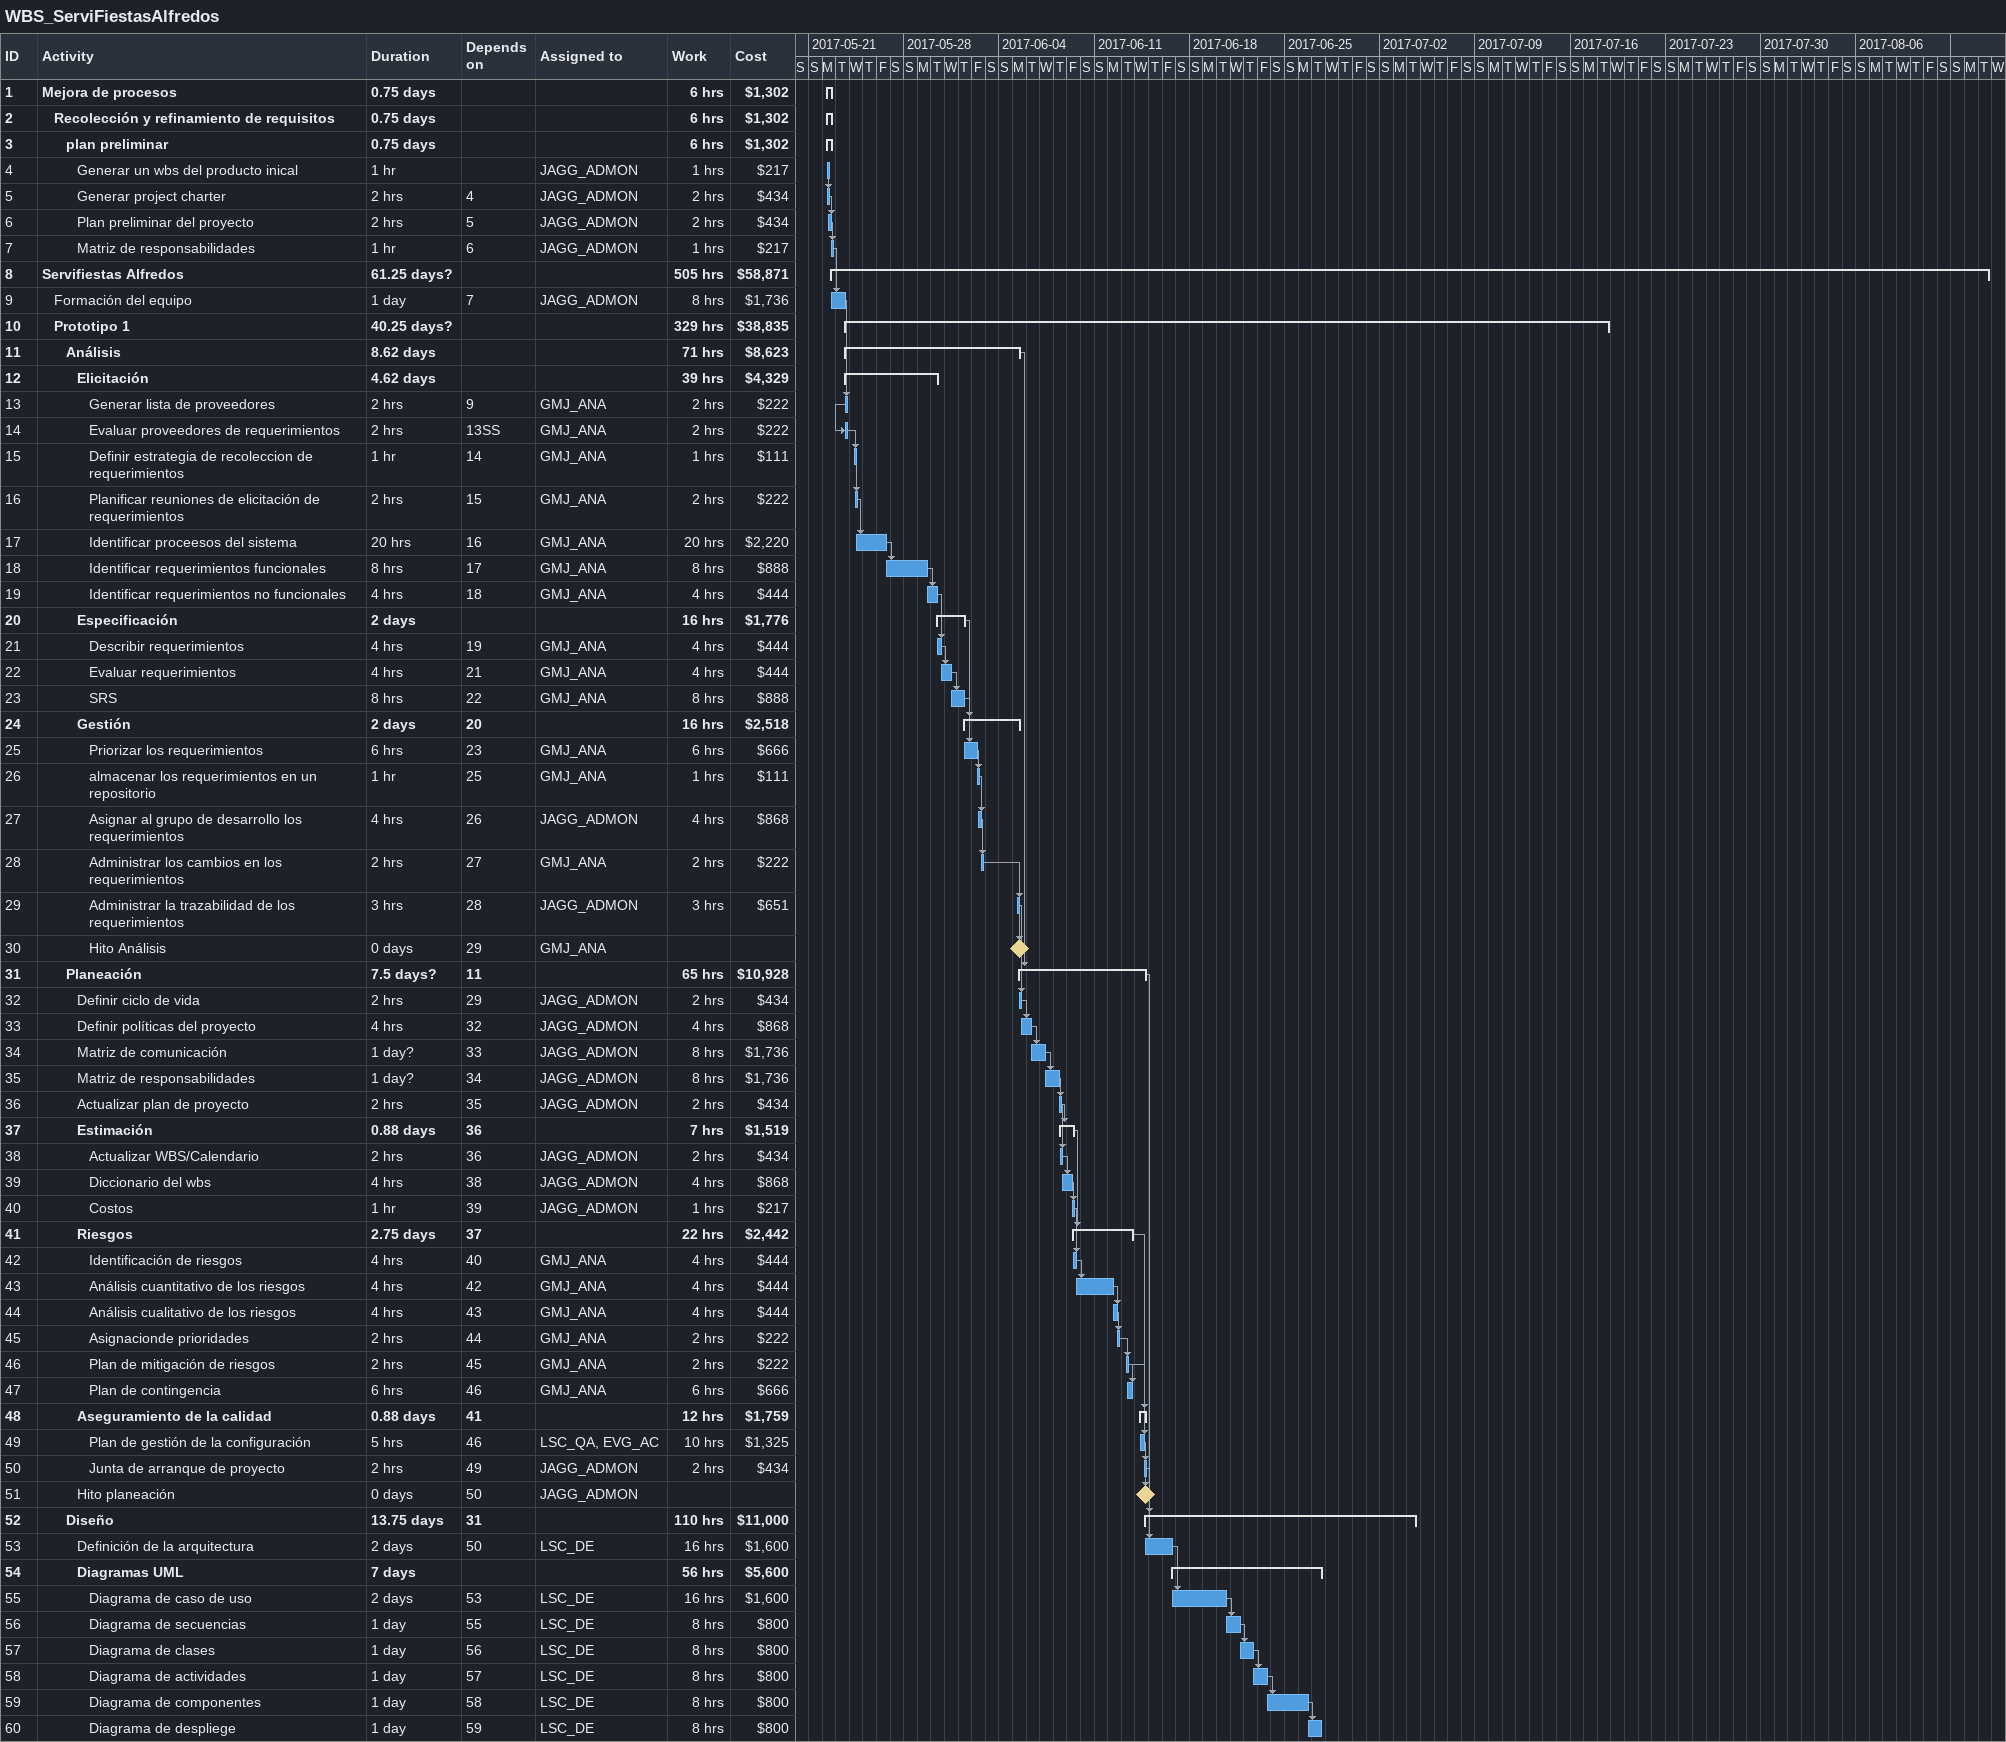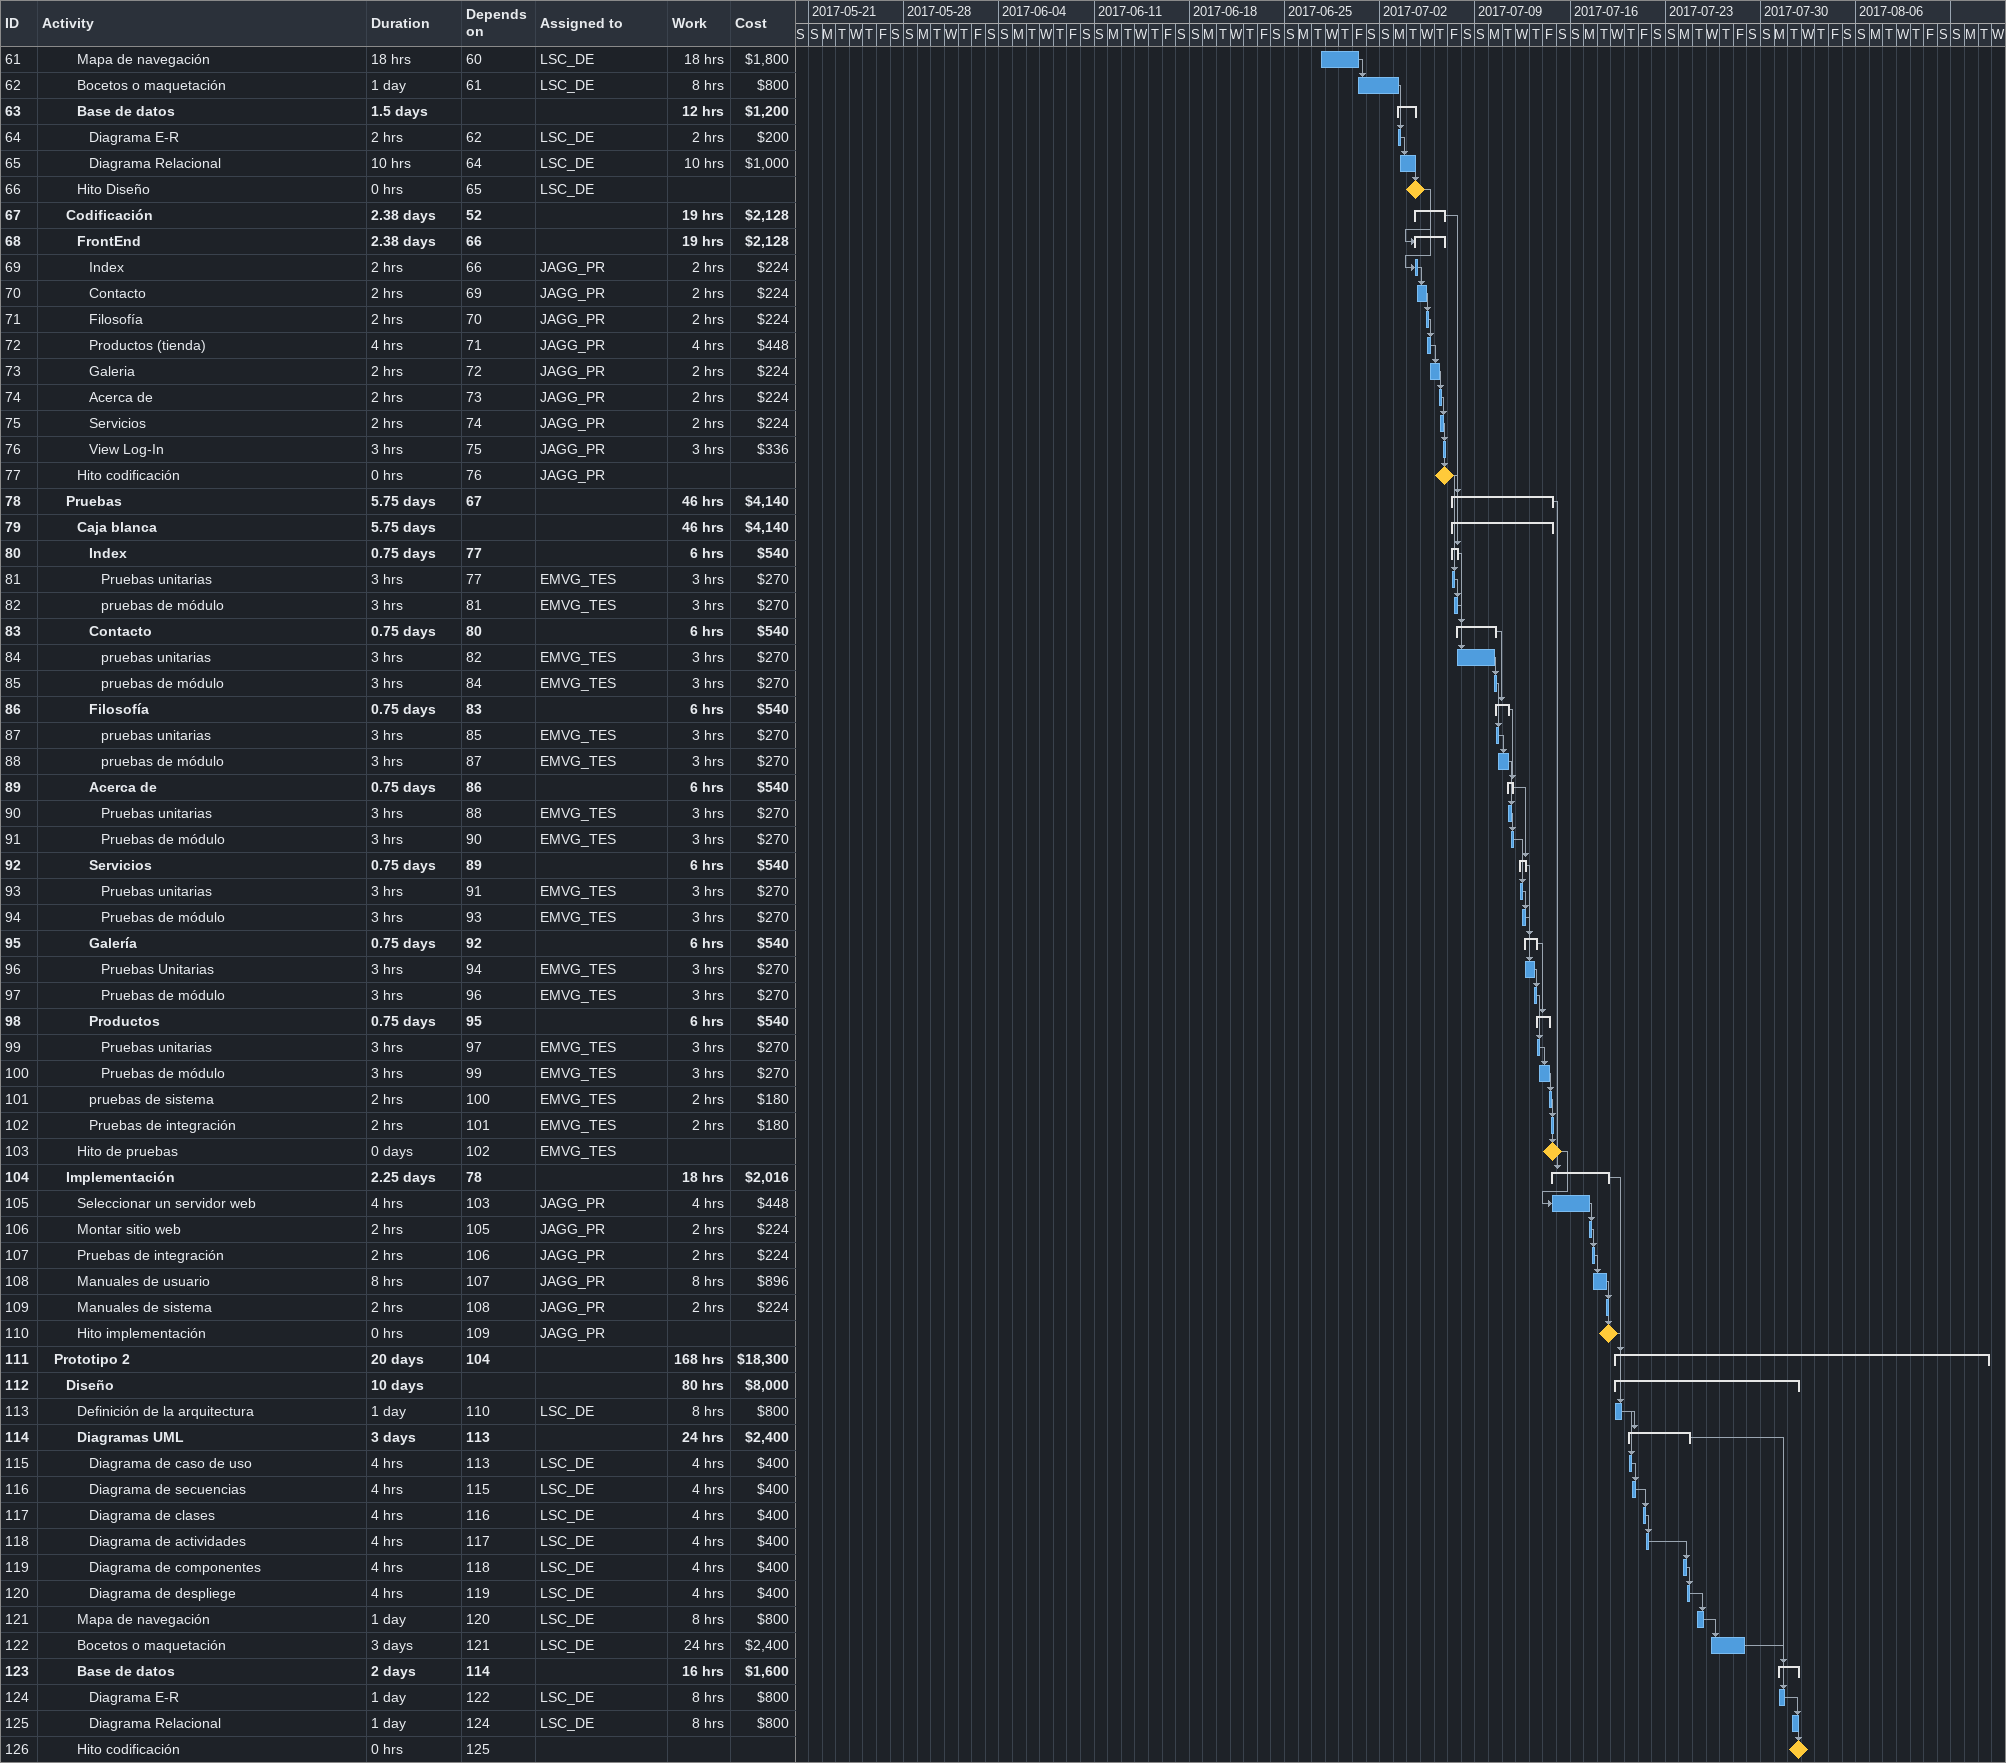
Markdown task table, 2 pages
WBS_ServiFiestasAlfredos

| ID | Level | Task | Duration | Start | Finish | Predecessors | Resources | Work (h) | Cost ($) |
|---|---|---|---|---|---|---|---|---|---|
| 1 | 1 | **Mejora de procesos** | 0.75d | 2017-05-22 | 2017-05-22 |  |  | 6 | 1302 |
| 2 | 2 | **Recolección y refinamiento de requisitos** | 0.75d | 2017-05-22 | 2017-05-22 |  |  | 6 | 1302 |
| 3 | 3 | **plan preliminar** | 0.75d | 2017-05-22 | 2017-05-22 |  |  | 6 | 1302 |
| 4 | 4 | Generar un wbs del producto inical | 1h | 2017-05-22 | 2017-05-22 |  | JAGG_ADMON | 1 | 217 |
| 5 | 4 | Generar project charter | 2h | 2017-05-22 | 2017-05-22 | 4 | JAGG_ADMON | 2 | 434 |
| 6 | 4 | Plan preliminar del proyecto | 2h | 2017-05-22 | 2017-05-22 | 5 | JAGG_ADMON | 2 | 434 |
| 7 | 4 | Matriz de responsabilidades | 1h | 2017-05-22 | 2017-05-22 | 6 | JAGG_ADMON | 1 | 217 |
| 8 | 1 | **Servifiestas Alfredos** | 61.25d? | 2017-05-22 | 2017-08-15 |  |  | 505 | 58871 |
| 9 | 2 | Formación del equipo | 1d | 2017-05-22 | 2017-05-23 | 7 | JAGG_ADMON | 8 | 1736 |
| 10 | 2 | **Prototipo 1** | 40.25d? | 2017-05-23 | 2017-07-18 |  |  | 329 | 38835 |
| 11 | 3 | **Análisis** | 8.62d | 2017-05-23 | 2017-06-05 |  |  | 71 | 8623 |
| 12 | 4 | **Elicitación** | 4.62d | 2017-05-23 | 2017-05-30 |  |  | 39 | 4329 |
| 13 | 5 | Generar lista de proveedores | 2h | 2017-05-23 | 2017-05-23 | 9 | GMJ_ANA | 2 | 222 |
| 14 | 5 | Evaluar proveedores de requerimientos | 2h | 2017-05-23 | 2017-05-23 | 13SS | GMJ_ANA | 2 | 222 |
| 15 | 5 | Definir estrategia de recoleccion de requerimientos | 1h | 2017-05-24 | 2017-05-24 | 14 | GMJ_ANA | 1 | 111 |
| 16 | 5 | Planificar reuniones de elicitación de requerimientos | 2h | 2017-05-24 | 2017-05-24 | 15 | GMJ_ANA | 2 | 222 |
| 17 | 5 | Identificar proceesos del sistema | 20h | 2017-05-24 | 2017-05-26 | 16 | GMJ_ANA | 20 | 2220 |
| 18 | 5 | Identificar requerimientos funcionales | 8h | 2017-05-26 | 2017-05-29 | 17 | GMJ_ANA | 8 | 888 |
| 19 | 5 | Identificar requerimientos no funcionales | 4h | 2017-05-29 | 2017-05-30 | 18 | GMJ_ANA | 4 | 444 |
| 20 | 4 | **Especificación** | 2d | 2017-05-30 | 2017-06-01 |  |  | 16 | 1776 |
| 21 | 5 | Describir requerimientos | 4h | 2017-05-30 | 2017-05-30 | 19 | GMJ_ANA | 4 | 444 |
| 22 | 5 | Evaluar requerimientos | 4h | 2017-05-30 | 2017-05-31 | 21 | GMJ_ANA | 4 | 444 |
| 23 | 5 | SRS | 8h | 2017-05-31 | 2017-06-01 | 22 | GMJ_ANA | 8 | 888 |
| 24 | 4 | **Gestión** | 2d | 2017-06-01 | 2017-06-05 | 20 |  | 16 | 2518 |
| 25 | 5 | Priorizar los requerimientos | 6h | 2017-06-01 | 2017-06-02 | 23 | GMJ_ANA | 6 | 666 |
| 26 | 5 | almacenar los requerimientos en un repositorio | 1h | 2017-06-02 | 2017-06-02 | 25 | GMJ_ANA | 1 | 111 |
| 27 | 5 | Asignar al grupo de desarrollo los requerimientos | 4h | 2017-06-02 | 2017-06-02 | 26 | JAGG_ADMON | 4 | 868 |
| 28 | 5 | Administrar los cambios en los requerimientos | 2h | 2017-06-02 | 2017-06-02 | 27 | GMJ_ANA | 2 | 222 |
| 29 | 5 | Administrar la trazabilidad de los requerimientos | 3h | 2017-06-05 | 2017-06-05 | 28 | JAGG_ADMON | 3 | 651 |
| 30 | 5 | Hito Análisis | 0d | 2017-06-05 | 2017-06-05 | 29 | GMJ_ANA |  |  |
| 31 | 3 | **Planeación** | 7.5d? | 2017-06-05 | 2017-06-14 | 11 |  | 65 | 10928 |
| 32 | 4 | Definir ciclo de vida | 2h | 2017-06-05 | 2017-06-05 | 29 | JAGG_ADMON | 2 | 434 |
| 33 | 4 | Definir políticas del proyecto | 4h | 2017-06-05 | 2017-06-06 | 32 | JAGG_ADMON | 4 | 868 |
| 34 | 4 | Matriz de comunicación | 1d? | 2017-06-06 | 2017-06-07 | 33 | JAGG_ADMON | 8 | 1736 |
| 35 | 4 | Matriz de responsabilidades | 1d? | 2017-06-07 | 2017-06-08 | 34 | JAGG_ADMON | 8 | 1736 |
| 36 | 4 | Actualizar plan de proyecto | 2h | 2017-06-08 | 2017-06-08 | 35 | JAGG_ADMON | 2 | 434 |
| 37 | 4 | **Estimación** | 0.88d | 2017-06-08 | 2017-06-09 | 36 |  | 7 | 1519 |
| 38 | 5 | Actualizar WBS/Calendario | 2h | 2017-06-08 | 2017-06-08 | 36 | JAGG_ADMON | 2 | 434 |
| 39 | 5 | Diccionario del wbs | 4h | 2017-06-08 | 2017-06-09 | 38 | JAGG_ADMON | 4 | 868 |
| 40 | 5 | Costos | 1h | 2017-06-09 | 2017-06-09 | 39 | JAGG_ADMON | 1 | 217 |
| 41 | 4 | **Riesgos** | 2.75d | 2017-06-09 | 2017-06-13 | 37 |  | 22 | 2442 |
| 42 | 5 | Identificación de riesgos | 4h | 2017-06-09 | 2017-06-09 | 40 | GMJ_ANA | 4 | 444 |
| 43 | 5 | Análisis cuantitativo de los riesgos | 4h | 2017-06-09 | 2017-06-12 | 42 | GMJ_ANA | 4 | 444 |
| 44 | 5 | Análisis cualitativo de los riesgos | 4h | 2017-06-12 | 2017-06-12 | 43 | GMJ_ANA | 4 | 444 |
| 45 | 5 | Asignacionde prioridades | 2h | 2017-06-12 | 2017-06-12 | 44 | GMJ_ANA | 2 | 222 |
| 46 | 5 | Plan de mitigación de riesgos | 2h | 2017-06-13 | 2017-06-13 | 45 | GMJ_ANA | 2 | 222 |
| 47 | 5 | Plan de contingencia | 6h | 2017-06-13 | 2017-06-13 | 46 | GMJ_ANA | 6 | 666 |
| 48 | 4 | **Aseguramiento de la calidad** | 0.88d | 2017-06-14 | 2017-06-14 | 41 |  | 12 | 1759 |
| 49 | 5 | Plan de gestión de la configuración | 5h | 2017-06-14 | 2017-06-14 | 46 | LSC_QA, EVG_AC | 10 | 1325 |
| 50 | 5 | Junta de arranque de proyecto | 2h | 2017-06-14 | 2017-06-14 | 49 | JAGG_ADMON | 2 | 434 |
| 51 | 4 | Hito planeación | 0d | 2017-06-14 | 2017-06-14 | 50 | JAGG_ADMON |  |  |
| 52 | 3 | **Diseño** | 13.75d | 2017-06-14 | 2017-07-04 | 31 |  | 110 | 11000 |
| 53 | 4 | Definición de la arquitectura | 2d | 2017-06-14 | 2017-06-16 | 50 | LSC_DE | 16 | 1600 |
| 54 | 4 | **Diagramas UML** | 7d | 2017-06-16 | 2017-06-27 |  |  | 56 | 5600 |
| 55 | 5 | Diagrama de caso de uso | 2d | 2017-06-16 | 2017-06-20 | 53 | LSC_DE | 16 | 1600 |
| 56 | 5 | Diagrama de secuencias | 1d | 2017-06-20 | 2017-06-21 | 55 | LSC_DE | 8 | 800 |
| 57 | 5 | Diagrama de clases | 1d | 2017-06-21 | 2017-06-22 | 56 | LSC_DE | 8 | 800 |
| 58 | 5 | Diagrama de actividades | 1d | 2017-06-22 | 2017-06-23 | 57 | LSC_DE | 8 | 800 |
| 59 | 5 | Diagrama de componentes | 1d | 2017-06-23 | 2017-06-26 | 58 | LSC_DE | 8 | 800 |
| 60 | 5 | Diagrama de despliege | 1d | 2017-06-26 | 2017-06-27 | 59 | LSC_DE | 8 | 800 |
| 61 | 4 | Mapa de navegación | 18h | 2017-06-27 | 2017-06-30 | 60 | LSC_DE | 18 | 1800 |
| 62 | 4 | Bocetos o maquetación | 1d | 2017-06-30 | 2017-07-03 | 61 | LSC_DE | 8 | 800 |
| 63 | 4 | **Base de datos** | 1.5d | 2017-07-03 | 2017-07-04 |  |  | 12 | 1200 |
| 64 | 5 | Diagrama E-R | 2h | 2017-07-03 | 2017-07-03 | 62 | LSC_DE | 2 | 200 |
| 65 | 5 | Diagrama Relacional | 10h | 2017-07-03 | 2017-07-04 | 64 | LSC_DE | 10 | 1000 |
| 66 | 4 | Hito Diseño | 0h | 2017-07-04 | 2017-07-04 | 65 | LSC_DE |  |  |
| 67 | 3 | **Codificación** | 2.38d | 2017-07-04 | 2017-07-06 | 52 |  | 19 | 2128 |
| 68 | 4 | **FrontEnd** | 2.38d | 2017-07-04 | 2017-07-06 | 66 |  | 19 | 2128 |
| 69 | 5 | Index | 2h | 2017-07-04 | 2017-07-04 | 66 | JAGG_PR | 2 | 224 |
| 70 | 5 | Contacto | 2h | 2017-07-04 | 2017-07-05 | 69 | JAGG_PR | 2 | 224 |
| 71 | 5 | Filosofía | 2h | 2017-07-05 | 2017-07-05 | 70 | JAGG_PR | 2 | 224 |
| 72 | 5 | Productos (tienda) | 4h | 2017-07-05 | 2017-07-05 | 71 | JAGG_PR | 4 | 448 |
| 73 | 5 | Galeria | 2h | 2017-07-05 | 2017-07-06 | 72 | JAGG_PR | 2 | 224 |
| 74 | 5 | Acerca de | 2h | 2017-07-06 | 2017-07-06 | 73 | JAGG_PR | 2 | 224 |
| 75 | 5 | Servicios | 2h | 2017-07-06 | 2017-07-06 | 74 | JAGG_PR | 2 | 224 |
| 76 | 5 | View Log-In | 3h | 2017-07-06 | 2017-07-06 | 75 | JAGG_PR | 3 | 336 |
| 77 | 4 | Hito codificación | 0h | 2017-07-06 | 2017-07-06 | 76 | JAGG_PR |  |  |
| 78 | 3 | **Pruebas** | 5.75d | 2017-07-07 | 2017-07-14 | 67 |  | 46 | 4140 |
| 79 | 4 | **Caja blanca** | 5.75d | 2017-07-07 | 2017-07-14 |  |  | 46 | 4140 |
| 80 | 5 | **Index** | 0.75d | 2017-07-07 | 2017-07-07 | 77 |  | 6 | 540 |
| 81 | 6 | Pruebas unitarias | 3h | 2017-07-07 | 2017-07-07 | 77 | EMVG_TES | 3 | 270 |
| 82 | 6 | pruebas de módulo | 3h | 2017-07-07 | 2017-07-07 | 81 | EMVG_TES | 3 | 270 |
| 83 | 5 | **Contacto** | 0.75d | 2017-07-07 | 2017-07-10 | 80 |  | 6 | 540 |
| 84 | 6 | pruebas unitarias | 3h | 2017-07-07 | 2017-07-10 | 82 | EMVG_TES | 3 | 270 |
| 85 | 6 | pruebas de módulo | 3h | 2017-07-10 | 2017-07-10 | 84 | EMVG_TES | 3 | 270 |
| 86 | 5 | **Filosofía** | 0.75d | 2017-07-10 | 2017-07-11 | 83 |  | 6 | 540 |
| 87 | 6 | pruebas unitarias | 3h | 2017-07-10 | 2017-07-10 | 85 | EMVG_TES | 3 | 270 |
| 88 | 6 | pruebas de módulo | 3h | 2017-07-10 | 2017-07-11 | 87 | EMVG_TES | 3 | 270 |
| 89 | 5 | **Acerca de** | 0.75d | 2017-07-11 | 2017-07-11 | 86 |  | 6 | 540 |
| 90 | 6 | Pruebas unitarias | 3h | 2017-07-11 | 2017-07-11 | 88 | EMVG_TES | 3 | 270 |
| 91 | 6 | Pruebas de módulo | 3h | 2017-07-11 | 2017-07-11 | 90 | EMVG_TES | 3 | 270 |
| 92 | 5 | **Servicios** | 0.75d | 2017-07-12 | 2017-07-12 | 89 |  | 6 | 540 |
| 93 | 6 | Pruebas unitarias | 3h | 2017-07-12 | 2017-07-12 | 91 | EMVG_TES | 3 | 270 |
| 94 | 6 | Pruebas de módulo | 3h | 2017-07-12 | 2017-07-12 | 93 | EMVG_TES | 3 | 270 |
| 95 | 5 | **Galería** | 0.75d | 2017-07-12 | 2017-07-13 | 92 |  | 6 | 540 |
| 96 | 6 | Pruebas Unitarias | 3h | 2017-07-12 | 2017-07-13 | 94 | EMVG_TES | 3 | 270 |
| 97 | 6 | Pruebas de módulo | 3h | 2017-07-13 | 2017-07-13 | 96 | EMVG_TES | 3 | 270 |
| 98 | 5 | **Productos** | 0.75d | 2017-07-13 | 2017-07-14 | 95 |  | 6 | 540 |
| 99 | 6 | Pruebas unitarias | 3h | 2017-07-13 | 2017-07-13 | 97 | EMVG_TES | 3 | 270 |
| 100 | 6 | Pruebas de módulo | 3h | 2017-07-13 | 2017-07-14 | 99 | EMVG_TES | 3 | 270 |
| 101 | 5 | pruebas de sistema | 2h | 2017-07-14 | 2017-07-14 | 100 | EMVG_TES | 2 | 180 |
| 102 | 5 | Pruebas de integración | 2h | 2017-07-14 | 2017-07-14 | 101 | EMVG_TES | 2 | 180 |
| 103 | 4 | Hito de pruebas | 0d | 2017-07-14 | 2017-07-14 | 102 | EMVG_TES |  |  |
| 104 | 3 | **Implementación** | 2.25d | 2017-07-14 | 2017-07-18 | 78 |  | 18 | 2016 |
| 105 | 4 | Seleccionar un servidor web | 4h | 2017-07-14 | 2017-07-17 | 103 | JAGG_PR | 4 | 448 |
| 106 | 4 | Montar sitio web | 2h | 2017-07-17 | 2017-07-17 | 105 | JAGG_PR | 2 | 224 |
| 107 | 4 | Pruebas de integración | 2h | 2017-07-17 | 2017-07-17 | 106 | JAGG_PR | 2 | 224 |
| 108 | 4 | Manuales de usuario | 8h | 2017-07-17 | 2017-07-18 | 107 | JAGG_PR | 8 | 896 |
| 109 | 4 | Manuales de sistema | 2h | 2017-07-18 | 2017-07-18 | 108 | JAGG_PR | 2 | 224 |
| 110 | 4 | Hito implementación | 0h | 2017-07-18 | 2017-07-18 | 109 | JAGG_PR |  |  |
| 111 | 2 | **Prototipo 2** | 20d | 2017-07-19 | 2017-08-15 | 104 |  | 168 | 18300 |
| 112 | 3 | **Diseño** | 10d | 2017-07-19 | 2017-08-01 |  |  | 80 | 8000 |
| 113 | 4 | Definición de la arquitectura | 1d | 2017-07-19 | 2017-07-19 | 110 | LSC_DE | 8 | 800 |
| 114 | 4 | **Diagramas UML** | 3d | 2017-07-20 | 2017-07-24 | 113 |  | 24 | 2400 |
| 115 | 5 | Diagrama de caso de uso | 4h | 2017-07-20 | 2017-07-20 | 113 | LSC_DE | 4 | 400 |
| 116 | 5 | Diagrama de secuencias | 4h | 2017-07-20 | 2017-07-20 | 115 | LSC_DE | 4 | 400 |
| 117 | 5 | Diagrama de clases | 4h | 2017-07-21 | 2017-07-21 | 116 | LSC_DE | 4 | 400 |
| 118 | 5 | Diagrama de actividades | 4h | 2017-07-21 | 2017-07-21 | 117 | LSC_DE | 4 | 400 |
| 119 | 5 | Diagrama de componentes | 4h | 2017-07-24 | 2017-07-24 | 118 | LSC_DE | 4 | 400 |
| 120 | 5 | Diagrama de despliege | 4h | 2017-07-24 | 2017-07-24 | 119 | LSC_DE | 4 | 400 |
| 121 | 4 | Mapa de navegación | 1d | 2017-07-25 | 2017-07-25 | 120 | LSC_DE | 8 | 800 |
| 122 | 4 | Bocetos o maquetación | 3d | 2017-07-26 | 2017-07-28 | 121 | LSC_DE | 24 | 2400 |
| 123 | 4 | **Base de datos** | 2d | 2017-07-31 | 2017-08-01 | 114 |  | 16 | 1600 |
| 124 | 5 | Diagrama E-R | 1d | 2017-07-31 | 2017-07-31 | 122 | LSC_DE | 8 | 800 |
| 125 | 5 | Diagrama Relacional | 1d | 2017-08-01 | 2017-08-01 | 124 | LSC_DE | 8 | 800 |
| 126 | 4 | Hito codificación | 0h | 2017-08-01 | 2017-08-01 | 125 |  |  |  |
